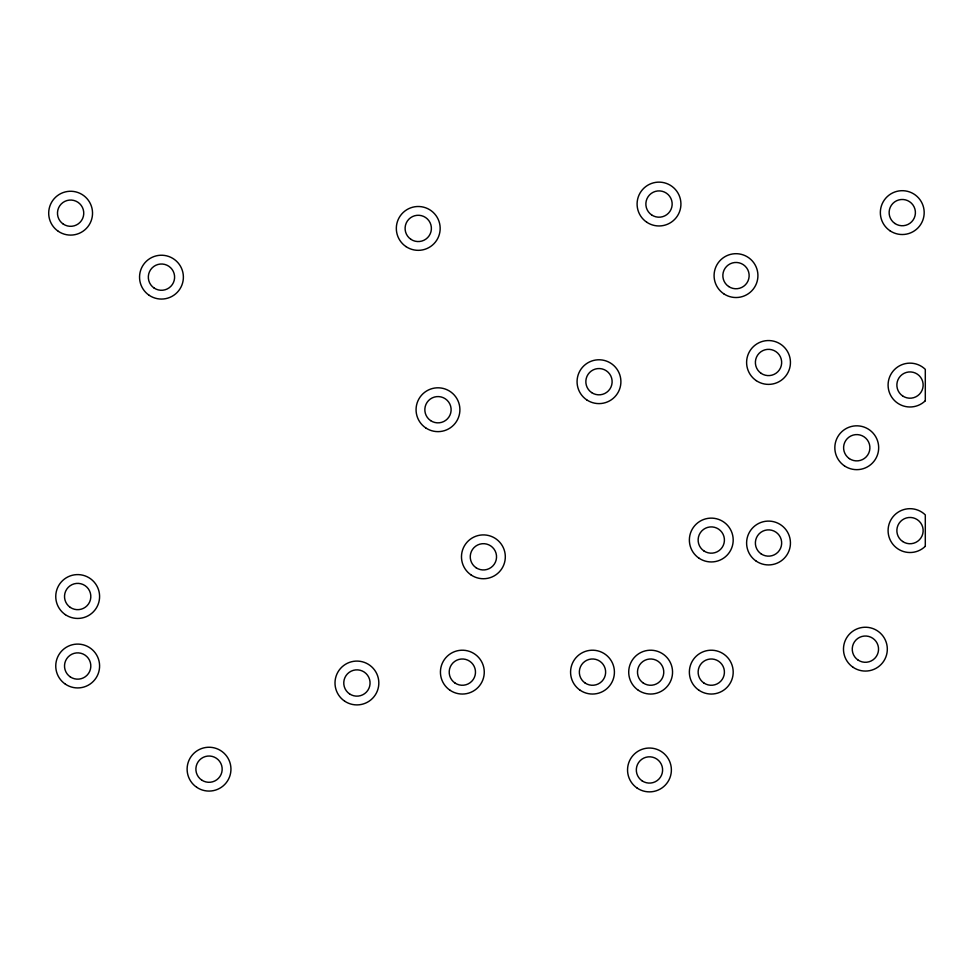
<?xml version="1.0" encoding="UTF-8"?>
<svg xmlns="http://www.w3.org/2000/svg" width="974" height="974" viewBox="0 0 974 974"><rect width="100%" height="100%" fill="white"/><g stroke="black" fill="none" stroke-linecap="round" stroke-linejoin="round"><path stroke-width="1.46" d="M925.3 400.777L925.3 369.353A21.927 21.927 0 0 0 894.436 369.633A21.927 21.927 0 0 0 894.436 400.497A21.927 21.927 0 0 0 925.3 400.777M925.3 546.304L925.3 514.893A21.927 21.927 0 0 0 894.436 515.173A21.927 21.927 0 0 0 894.436 546.037A21.927 21.927 0 0 0 925.3 546.304M853.114 667.312A21.927 21.927 0 0 0 887.265 650.705A21.927 21.927 0 0 0 855.817 629.435A21.927 21.927 0 0 0 853.114 667.312M858.033 660.043A13.149 13.149 0 0 0 878.511 650.084A13.149 13.149 0 0 0 859.652 637.325A13.149 13.149 0 0 0 858.033 660.043M756.238 561.17A21.927 21.927 0 0 0 790.389 544.563A21.927 21.927 0 0 0 758.941 523.294A21.927 21.927 0 0 0 756.238 561.17M761.157 553.902A13.149 13.149 0 0 0 781.635 543.942A13.149 13.149 0 0 0 762.776 531.183A13.149 13.149 0 0 0 761.157 553.902M844.47 465.901A21.927 21.927 0 0 0 878.621 449.306A21.927 21.927 0 0 0 847.161 428.024A21.927 21.927 0 0 0 844.47 465.901M849.377 458.632A13.149 13.149 0 0 0 869.867 448.673A13.149 13.149 0 0 0 850.996 435.914A13.149 13.149 0 0 0 849.377 458.632M756.238 380.627A21.927 21.927 0 0 0 790.389 364.033A21.927 21.927 0 0 0 758.941 342.751A21.927 21.927 0 0 0 756.238 380.627M761.157 373.359A13.149 13.149 0 0 0 781.635 363.412A13.149 13.149 0 0 0 762.776 350.652A13.149 13.149 0 0 0 761.157 373.359M889.98 230.765A21.927 21.927 0 0 0 924.131 214.17A21.927 21.927 0 0 0 892.683 192.889A21.927 21.927 0 0 0 889.98 230.765M894.899 223.496A13.149 13.149 0 0 0 915.377 213.55A13.149 13.149 0 0 0 896.518 200.79A13.149 13.149 0 0 0 894.899 223.496M723.719 293.771A21.927 21.927 0 0 0 757.869 277.164A21.927 21.927 0 0 0 726.409 255.894A21.927 21.927 0 0 0 723.719 293.771M728.625 286.502A13.149 13.149 0 0 0 749.116 276.543A13.149 13.149 0 0 0 730.244 263.784A13.149 13.149 0 0 0 728.625 286.502M646.724 222.206A21.927 21.927 0 0 0 680.875 205.611A21.927 21.927 0 0 0 649.427 184.33A21.927 21.927 0 0 0 646.724 222.206M651.643 214.937A13.149 13.149 0 0 0 672.133 204.99A13.149 13.149 0 0 0 653.262 192.219A13.149 13.149 0 0 0 651.643 214.937M405.963 246.58A21.927 21.927 0 0 0 440.114 229.974A21.927 21.927 0 0 0 408.654 208.704A21.927 21.927 0 0 0 405.963 246.58M410.882 239.312A13.149 13.149 0 0 0 431.36 229.353A13.149 13.149 0 0 0 412.489 216.593A13.149 13.149 0 0 0 410.882 239.312M586.701 399.851A21.927 21.927 0 0 0 620.852 383.245A21.927 21.927 0 0 0 589.404 361.975A21.927 21.927 0 0 0 586.701 399.851M591.62 392.583A13.149 13.149 0 0 0 612.098 382.624A13.149 13.149 0 0 0 593.239 369.864A13.149 13.149 0 0 0 591.62 392.583M698.991 558.187A21.927 21.927 0 0 0 733.142 541.593A21.927 21.927 0 0 0 701.694 520.323A21.927 21.927 0 0 0 698.991 558.187M703.91 550.931A13.149 13.149 0 0 0 724.388 540.972A13.149 13.149 0 0 0 705.529 528.212A13.149 13.149 0 0 0 703.91 550.931M698.991 690.286A21.927 21.927 0 0 0 733.142 673.691A21.927 21.927 0 0 0 701.694 652.41A21.927 21.927 0 0 0 698.991 690.286M703.91 683.018A13.149 13.149 0 0 0 724.388 673.058A13.149 13.149 0 0 0 705.529 660.299A13.149 13.149 0 0 0 703.91 683.018M638.347 690.286A21.927 21.927 0 0 0 672.498 673.691A21.927 21.927 0 0 0 641.05 652.41A21.927 21.927 0 0 0 638.347 690.286M643.266 683.018A13.149 13.149 0 0 0 663.744 673.058A13.149 13.149 0 0 0 644.885 660.299A13.149 13.149 0 0 0 643.266 683.018M580.212 690.286A21.927 21.927 0 0 0 614.363 673.691A21.927 21.927 0 0 0 582.902 652.41A21.927 21.927 0 0 0 580.212 690.286M585.118 683.018A13.149 13.149 0 0 0 605.609 673.058A13.149 13.149 0 0 0 586.738 660.299A13.149 13.149 0 0 0 585.118 683.018M471.112 574.977A21.927 21.927 0 0 0 505.262 558.37A21.927 21.927 0 0 0 473.814 537.1A21.927 21.927 0 0 0 471.112 574.977M476.03 567.708A13.149 13.149 0 0 0 496.509 557.749A13.149 13.149 0 0 0 477.65 544.99A13.149 13.149 0 0 0 476.03 567.708M58.33 231.337A21.927 21.927 0 0 0 92.481 214.743A21.927 21.927 0 0 0 61.033 193.461A21.927 21.927 0 0 0 58.33 231.337M63.249 224.069A13.149 13.149 0 0 0 83.727 214.122A13.149 13.149 0 0 0 64.868 201.362A13.149 13.149 0 0 0 63.249 224.069M149.18 295.305A21.927 21.927 0 0 0 183.331 278.698A21.927 21.927 0 0 0 151.883 257.428A21.927 21.927 0 0 0 149.18 295.305M154.099 288.036A13.149 13.149 0 0 0 174.577 278.077A13.149 13.149 0 0 0 155.718 265.318A13.149 13.149 0 0 0 154.099 288.036M450.061 690.286A21.927 21.927 0 0 0 484.212 673.691A21.927 21.927 0 0 0 452.764 652.41A21.927 21.927 0 0 0 450.061 690.286M454.98 683.018A13.149 13.149 0 0 0 475.458 673.058A13.149 13.149 0 0 0 456.599 660.299A13.149 13.149 0 0 0 454.98 683.018M344.626 701.146A21.927 21.927 0 0 0 378.776 684.552A21.927 21.927 0 0 0 347.328 663.282A21.927 21.927 0 0 0 344.626 701.146M349.544 693.89A13.149 13.149 0 0 0 370.035 683.931A13.149 13.149 0 0 0 351.164 671.171A13.149 13.149 0 0 0 349.544 693.89M196.748 787.321A21.927 21.927 0 0 0 230.899 770.714A21.927 21.927 0 0 0 199.451 749.444A21.927 21.927 0 0 0 196.748 787.321M201.667 780.052A13.149 13.149 0 0 0 222.145 770.093A13.149 13.149 0 0 0 203.286 757.334A13.149 13.149 0 0 0 201.667 780.052M65.392 614.679A21.927 21.927 0 0 0 99.543 598.085A21.927 21.927 0 0 0 68.083 576.803A21.927 21.927 0 0 0 65.392 614.679M70.298 607.411A13.149 13.149 0 0 0 90.789 597.464A13.149 13.149 0 0 0 71.918 584.692A13.149 13.149 0 0 0 70.298 607.411M65.392 684.174A21.927 21.927 0 0 0 99.543 667.567A21.927 21.927 0 0 0 68.083 646.298A21.927 21.927 0 0 0 65.392 684.174M70.298 676.906A13.149 13.149 0 0 0 90.789 666.947A13.149 13.149 0 0 0 71.918 654.187A13.149 13.149 0 0 0 70.298 676.906M425.699 427.878A21.927 21.927 0 0 0 459.85 411.272A21.927 21.927 0 0 0 428.402 390.002A21.927 21.927 0 0 0 425.699 427.878M430.618 420.61A13.149 13.149 0 0 0 451.096 410.651A13.149 13.149 0 0 0 432.237 397.891A13.149 13.149 0 0 0 430.618 420.61M637.179 788.112A21.927 21.927 0 0 0 671.329 771.505A21.927 21.927 0 0 0 639.881 750.236A21.927 21.927 0 0 0 637.179 788.112M642.097 780.844A13.149 13.149 0 0 0 662.576 770.884A13.149 13.149 0 0 0 643.717 758.125A13.149 13.149 0 0 0 642.097 780.844M902.642 395.955A13.149 13.149 0 0 0 923.121 385.996A13.149 13.149 0 0 0 904.262 373.237A13.149 13.149 0 0 0 902.642 395.955M902.642 541.495A13.149 13.149 0 0 0 923.121 531.536A13.149 13.149 0 0 0 904.262 518.777A13.149 13.149 0 0 0 902.642 541.495"/></g></svg>
